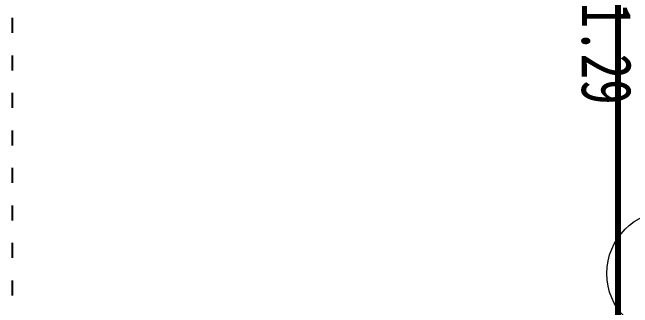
# Model space of a CAD drawing. Header units: millimetres. Extents: x 19715 to 35549, y 3563 to 14826.
# Drawn here: x 21249.9 to 21746.1, y 9083.4 to 9319.6 of the extents above; entities that cross this region are included whole.
import ezdxf
from ezdxf.enums import TextEntityAlignment as Align

# ---------------------------------------------------------------- set-up
doc = ezdxf.new("R2010")
doc.units = ezdxf.units.MM
doc.linetypes.add('ACAD_ISO03W100', pattern=[30, 12, -18])
doc.linetypes.add('BORDER', pattern=[44.45, 12.7, -6.35, 12.7, -6.35, 0, -6.35])
doc.layers.get('0').update_dxf_attribs({"color": 9, "linetype": 'ACAD_ISO03W100'})
doc.layers.add('下管段标注', color=93, linetype='Continuous', lineweight=13)
doc.layers.add('节点', color=30, linetype='Continuous', lineweight=13)
doc.styles.add('管段仿宋', font='simfang.ttf', dxfattribs={"width": 0.75})

msp = doc.modelspace()

# ---------------------------------------------------------------- linework, layer by layer
for points in [[(21249.94, 7833.18), (21249.94, 11293.27)], [(21249.94, 7833.18), (21249.94, 11293.27)], [(21249.94, 7833.18), (21249.94, 11293.27)], [(21734.48, 9112.17), (21734.48, 9657.17)], [(21734.49, 8502.16), (21734.48, 9112.17)]]:
    msp.add_lwpolyline(points)
at = {"linetype": 'BORDER', "ltscale": 5, "const_width": 5}
msp.add_lwpolyline([(21725.75, 11197.54), (21734.47, 10044.38), (21433.59, 10053.18), (21435.35, 9864.85), (21587.23, 9725.65), (21620.22, 9694.34), (21734.48, 9643.08), (21734.5, 8162.89), (22589.98, 7880.12), (24215.66, 7317.16), (24497.44, 7317.16)], dxfattribs=at)
at = {"layer": '节点'}
msp.add_circle((21775.47, 9110.72), 50, dxfattribs=at)

# ---------------------------------------------------------------- texts
at = {"layer": '下管段标注', "style": '管段仿宋', "width": 0.75}
msp.add_text('754.57-1.19-1.29', height=40, rotation=269.9835, dxfattribs=at).set_placement((21745.56, 9409.04), align=Align.TOP_CENTER)

doc.saveas('drawing.dxf')
